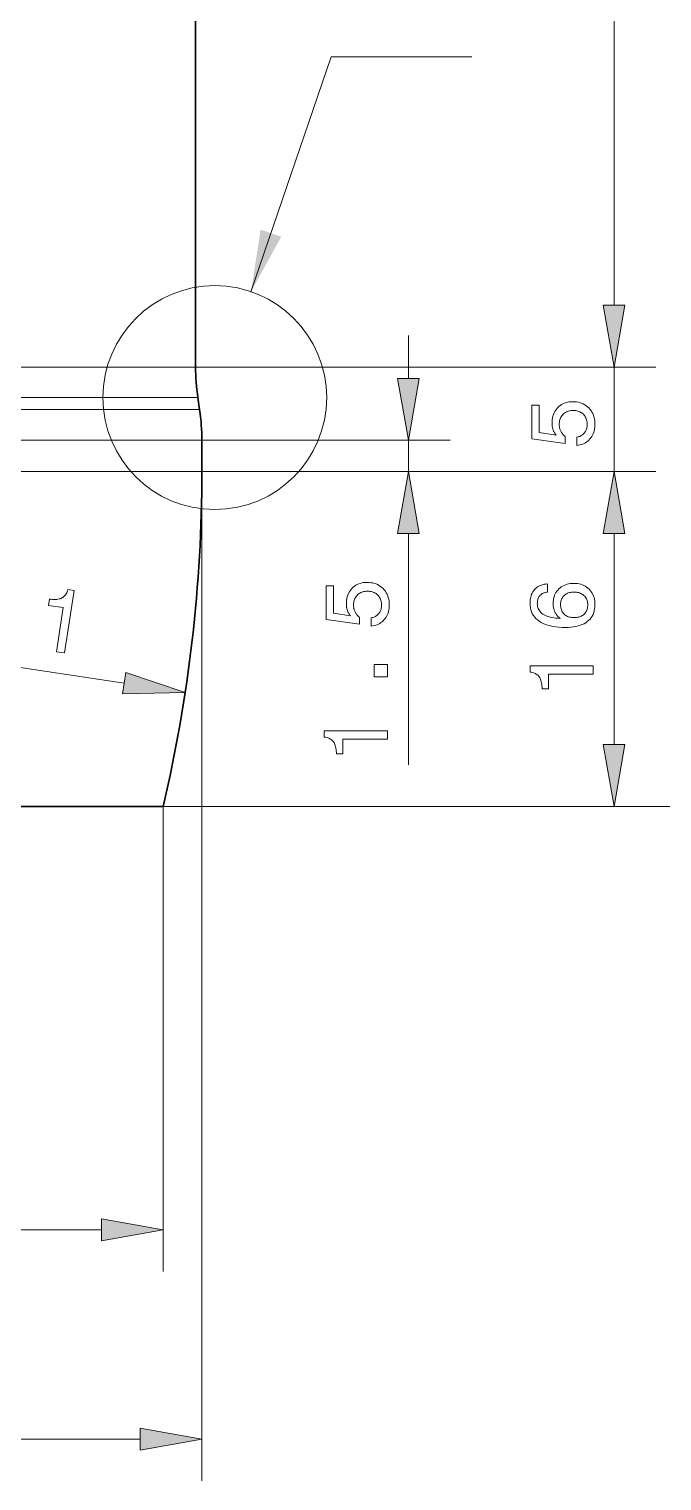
# Model space of a CAD drawing. Extents: x 0 to 297, y 0 to 420.
# Drawn here: x 111.9 to 142.1, y 89.4 to 158.8 of the extents above; entities that cross this region are included whole.
import ezdxf

# ---------------------------------------------------------------- set-up
doc = ezdxf.new("R2010")
doc.units = 0

msp = doc.modelspace()

# ---------------------------------------------------------------- linework, layer by layer
at = {"color": 7, "lineweight": 30}
for p, q in [((119.828, 142.665), (119.828, 234.665)), ((61.728, 121.665), (118.278, 121.665))]:
    msp.add_line(p, q, dxfattribs=at)
at = {"color": 7, "lineweight": 13}
for p, q in [((139.838, 145.62), (139.838, 231.711)), ((119.828, 142.665), (75.704, 142.665)), ((119.828, 142.665), (141.838, 142.665)), ((119.828, 142.665), (141.838, 142.665)), ((119.936, 141.204), (75.653, 141.204)), ((120.021, 140.627), (75.612, 140.627)), ((120.128, 139.165), (75.561, 139.165)), ((120.128, 137.665), (75.561, 137.665)), ((120.128, 137.665), (141.838, 137.665)), ((120.128, 137.665), (141.838, 137.665)), ((120.128, 137.665), (120.128, 89.423)), ((116.408, 127.552), (95.606, 130.72)), ((118.278, 121.665), (141.838, 121.665)), ((118.278, 121.665), (118.278, 99.427)), ((118.278, 121.665), (152.135, 121.665)), ((64.683, 101.427), (115.324, 101.427)), ((62.833, 91.423), (117.174, 91.423))]:
    msp.add_line(p, q, dxfattribs=at)
at = {"color": 7, "lineweight": 13, "ltscale": 0.051139}
for p, q in [((139.838, 145.62), (139.838, 147.665)), ((130.002, 142.12), (130.002, 144.165)), ((139.838, 132.665), (139.838, 134.711))]:
    msp.add_line(p, q, dxfattribs=at)
at = {"color": 7, "lineweight": 13, "ltscale": 0.125}
msp.add_line((139.838, 137.665), (139.838, 142.665), dxfattribs=at)
at = {"color": 7, "lineweight": 30, "ltscale": 0.014577}
msp.add_line((119.936, 141.204), (120.021, 140.627), dxfattribs=at)
at = {"color": 7, "lineweight": 13, "ltscale": 0.296847}
for p, q in [((120.128, 139.165), (132.002, 139.165)), ((120.128, 137.665), (132.002, 137.665))]:
    msp.add_line(p, q, dxfattribs=at)
at = {"color": 7, "lineweight": 30, "ltscale": 0.0375}
msp.add_line((120.128, 137.665), (120.128, 139.165), dxfattribs=at)
at = {"color": 7, "lineweight": 13, "ltscale": 0.0375}
msp.add_line((130.002, 137.665), (130.002, 139.165), dxfattribs=at)
at = {"color": 7, "lineweight": 13, "ltscale": 0.276395}
msp.add_line((130.002, 123.655), (130.002, 134.711), dxfattribs=at)
at = {"color": 7, "lineweight": 13, "ltscale": 0.252279}
msp.add_line((139.838, 124.62), (139.838, 134.711), dxfattribs=at)
at = {"color": 7, "lineweight": 13}
msp.add_lwpolyline([(122.475, 146.266), (126.314, 157.494), (133.041, 157.494)], dxfattribs=at)
for points in [[(139.317, 145.62), (139.838, 142.665), (140.359, 145.62)], [(139.317, 145.62), (139.838, 142.665), (140.359, 145.62)], [(129.481, 142.12), (130.002, 139.165), (130.523, 142.12)], [(138.056, 138.917), (138.056, 139.318), (138.101, 139.326), (138.145, 139.337), (138.187, 139.351), (138.226, 139.366), (138.264, 139.385), (138.3, 139.405), (138.333, 139.429), (138.364, 139.454), (138.394, 139.482), (138.421, 139.513), (138.446, 139.546), (138.469, 139.58), (138.488, 139.616), (138.506, 139.654), (138.52, 139.694), (138.532, 139.736), (138.541, 139.779), (138.548, 139.824), (138.552, 139.87), (138.553, 139.919), (138.551, 139.978), (138.546, 140.035), (138.537, 140.089), (138.524, 140.141), (138.507, 140.191), (138.487, 140.238), (138.463, 140.283), (138.436, 140.326), (138.404, 140.366), (138.37, 140.404), (138.332, 140.439), (138.292, 140.47), (138.249, 140.497), (138.204, 140.521), (138.157, 140.541), (138.108, 140.558), (138.056, 140.571), (138.002, 140.58), (137.946, 140.585), (137.887, 140.587), (137.827, 140.585), (137.77, 140.58), (137.715, 140.571), (137.662, 140.558), (137.612, 140.542), (137.565, 140.522), (137.52, 140.498), (137.477, 140.471), (137.437, 140.44), (137.4, 140.406), (137.365, 140.368), (137.335, 140.328), (137.307, 140.286), (137.284, 140.241), (137.264, 140.193), (137.248, 140.144), (137.235, 140.091), (137.226, 140.036), (137.22, 139.979), (137.219, 139.919), (137.219, 139.884), (137.221, 139.85), (137.225, 139.817), (137.23, 139.784), (137.236, 139.752), (137.244, 139.72), (137.253, 139.689), (137.263, 139.658), (137.275, 139.629), (137.288, 139.6), (137.303, 139.571), (137.319, 139.543), (137.336, 139.516), (137.355, 139.49), (137.375, 139.464), (137.396, 139.439), (137.419, 139.415), (137.443, 139.392), (137.468, 139.369), (137.495, 139.348), (137.495, 139.004), (135.905, 139.24), (135.905, 140.842), (136.259, 140.842), (136.259, 139.529), (137.067, 139.409), (137.048, 139.431), (137.031, 139.453), (137.014, 139.477), (136.998, 139.501), (136.983, 139.526), (136.969, 139.552), (136.956, 139.578), (136.944, 139.606), (136.933, 139.634), (136.922, 139.663), (136.913, 139.692), (136.905, 139.722), (136.897, 139.753), (136.891, 139.784), (136.885, 139.816), (136.881, 139.848), (136.877, 139.881), (136.875, 139.914), (136.873, 139.948), (136.873, 139.982), (136.876, 140.073), (136.884, 140.16), (136.897, 140.243), (136.917, 140.323), (136.941, 140.399), (136.971, 140.471), (137.007, 140.54), (137.048, 140.605), (137.095, 140.667), (137.147, 140.725), (137.203, 140.779), (137.263, 140.827), (137.327, 140.869), (137.393, 140.905), (137.464, 140.936), (137.537, 140.962), (137.614, 140.981), (137.695, 140.995), (137.779, 141.004), (137.866, 141.007), (137.958, 141.004), (138.048, 140.995), (138.133, 140.98), (138.215, 140.959), (138.293, 140.932), (138.368, 140.899), (138.439, 140.861), (138.507, 140.816), (138.571, 140.765), (138.631, 140.708), (138.687, 140.647), (138.737, 140.582), (138.781, 140.513), (138.819, 140.441), (138.851, 140.365), (138.877, 140.286), (138.898, 140.202), (138.912, 140.116), (138.921, 140.025), (138.924, 139.932), (138.922, 139.848), (138.915, 139.768), (138.903, 139.69), (138.886, 139.616), (138.864, 139.544), (138.838, 139.475), (138.807, 139.409), (138.771, 139.346), (138.73, 139.286), (138.685, 139.228), (138.635, 139.175), (138.583, 139.127), (138.528, 139.083), (138.469, 139.045), (138.408, 139.011), (138.343, 138.982), (138.276, 138.959), (138.205, 138.94), (138.132, 138.926)], [(130.523, 134.711), (130.002, 137.665), (129.481, 134.711)], [(140.359, 134.711), (139.838, 137.665), (139.317, 134.711)], [(140.359, 134.711), (139.838, 137.665), (139.317, 134.711)], [(113.17, 129.056), (113.492, 131.165), (112.8, 131.271), (112.846, 131.573), (112.92, 131.564), (112.992, 131.559), (113.059, 131.556), (113.123, 131.557), (113.184, 131.561), (113.241, 131.568), (113.295, 131.578), (113.345, 131.591), (113.391, 131.608), (113.434, 131.627), (113.474, 131.65), (113.511, 131.677), (113.547, 131.708), (113.579, 131.742), (113.609, 131.78), (113.637, 131.822), (113.662, 131.867), (113.685, 131.916), (113.705, 131.969), (113.723, 132.026), (114.013, 131.982), (113.558, 128.997)], [(128.22, 130.281), (128.22, 130.682), (128.266, 130.69), (128.31, 130.701), (128.351, 130.714), (128.391, 130.73), (128.428, 130.748), (128.464, 130.769), (128.498, 130.792), (128.529, 130.818), (128.558, 130.846), (128.586, 130.877), (128.611, 130.909), (128.633, 130.944), (128.653, 130.98), (128.67, 131.018), (128.685, 131.058), (128.696, 131.099), (128.706, 131.142), (128.712, 131.187), (128.716, 131.234), (128.718, 131.283), (128.716, 131.342), (128.71, 131.398), (128.701, 131.453), (128.688, 131.505), (128.672, 131.554), (128.652, 131.602), (128.628, 131.647), (128.6, 131.689), (128.569, 131.73), (128.534, 131.767), (128.496, 131.802), (128.456, 131.833), (128.414, 131.861), (128.369, 131.885), (128.322, 131.905), (128.272, 131.921), (128.221, 131.934), (128.166, 131.943), (128.11, 131.949), (128.051, 131.951), (127.991, 131.949), (127.934, 131.944), (127.879, 131.935), (127.827, 131.922), (127.777, 131.906), (127.729, 131.886), (127.684, 131.862), (127.642, 131.835), (127.602, 131.804), (127.564, 131.77), (127.53, 131.732), (127.499, 131.692), (127.472, 131.65), (127.448, 131.605), (127.428, 131.557), (127.412, 131.507), (127.399, 131.455), (127.39, 131.4), (127.385, 131.342), (127.383, 131.283), (127.384, 131.248), (127.386, 131.214), (127.389, 131.18), (127.394, 131.147), (127.4, 131.115), (127.408, 131.084), (127.417, 131.053), (127.428, 131.022), (127.439, 130.992), (127.453, 130.963), (127.467, 130.935), (127.483, 130.907), (127.5, 130.88), (127.519, 130.853), (127.539, 130.828), (127.56, 130.803), (127.583, 130.779), (127.607, 130.756), (127.632, 130.733), (127.659, 130.711), (127.659, 130.368), (126.07, 130.604), (126.07, 132.206), (126.424, 132.206), (126.424, 130.893), (127.231, 130.772), (127.213, 130.794), (127.195, 130.817), (127.178, 130.84), (127.163, 130.865), (127.148, 130.89), (127.134, 130.915), (127.121, 130.942), (127.108, 130.969), (127.097, 130.997), (127.087, 131.026), (127.077, 131.056), (127.069, 131.086), (127.062, 131.117), (127.055, 131.148), (127.05, 131.179), (127.045, 131.212), (127.042, 131.244), (127.039, 131.278), (127.038, 131.311), (127.037, 131.346), (127.04, 131.436), (127.048, 131.523), (127.062, 131.607), (127.081, 131.686), (127.106, 131.762), (127.136, 131.835), (127.172, 131.904), (127.213, 131.969), (127.259, 132.031), (127.311, 132.089), (127.368, 132.142), (127.428, 132.19), (127.491, 132.232), (127.558, 132.269), (127.628, 132.3), (127.702, 132.325), (127.779, 132.345), (127.859, 132.359), (127.943, 132.368), (128.03, 132.37), (128.123, 132.367), (128.212, 132.358), (128.297, 132.344), (128.379, 132.323), (128.458, 132.296), (128.532, 132.263), (128.604, 132.224), (128.671, 132.179), (128.735, 132.129), (128.796, 132.072), (128.851, 132.011), (128.901, 131.946), (128.945, 131.877), (128.983, 131.805), (129.015, 131.729), (129.042, 131.649), (129.062, 131.566), (129.077, 131.479), (129.086, 131.389), (129.089, 131.295), (129.086, 131.212), (129.079, 131.131), (129.067, 131.054), (129.05, 130.979), (129.029, 130.908), (129.002, 130.839), (128.971, 130.773), (128.935, 130.71), (128.895, 130.649), (128.849, 130.592), (128.8, 130.539), (128.748, 130.49), (128.692, 130.447), (128.634, 130.408), (128.572, 130.375), (128.508, 130.346), (128.44, 130.322), (128.37, 130.304), (128.296, 130.29)], [(136.649, 132.3), (136.649, 131.903), (136.604, 131.898), (136.56, 131.89), (136.519, 131.879), (136.48, 131.866), (136.443, 131.851), (136.408, 131.834), (136.376, 131.814), (136.346, 131.792), (136.318, 131.768), (136.292, 131.741), (136.269, 131.712), (136.248, 131.681), (136.229, 131.648), (136.213, 131.613), (136.199, 131.576), (136.188, 131.537), (136.18, 131.496), (136.174, 131.452), (136.17, 131.407), (136.169, 131.36), (136.171, 131.295), (136.179, 131.234), (136.193, 131.176), (136.212, 131.121), (136.236, 131.069), (136.266, 131.02), (136.301, 130.975), (136.341, 130.932), (136.387, 130.892), (136.439, 130.856), (136.495, 130.822), (136.558, 130.792), (136.625, 130.764), (136.699, 130.739), (136.778, 130.717), (136.863, 130.698), (136.953, 130.682), (137.048, 130.669), (137.15, 130.659), (137.257, 130.651), (137.225, 130.677), (137.195, 130.704), (137.166, 130.732), (137.139, 130.761), (137.114, 130.792), (137.09, 130.823), (137.067, 130.856), (137.047, 130.889), (137.027, 130.924), (137.01, 130.96), (136.994, 130.997), (136.979, 131.035), (136.967, 131.073), (136.956, 131.113), (136.947, 131.153), (136.939, 131.194), (136.933, 131.237), (136.929, 131.279), (136.926, 131.323), (136.926, 131.368), (136.928, 131.452), (136.936, 131.532), (136.95, 131.609), (136.969, 131.683), (136.994, 131.754), (137.024, 131.821), (137.059, 131.886), (137.1, 131.947), (137.147, 132.005), (137.199, 132.059), (137.255, 132.11), (137.315, 132.155), (137.378, 132.195), (137.445, 132.229), (137.515, 132.259), (137.589, 132.283), (137.666, 132.301), (137.747, 132.314), (137.831, 132.322), (137.918, 132.325), (138.006, 132.322), (138.091, 132.314), (138.172, 132.3), (138.249, 132.28), (138.324, 132.255), (138.394, 132.224), (138.462, 132.187), (138.526, 132.145), (138.587, 132.097), (138.645, 132.044), (138.698, 131.986), (138.745, 131.924), (138.787, 131.859), (138.824, 131.791), (138.854, 131.719), (138.879, 131.643), (138.899, 131.564), (138.913, 131.482), (138.921, 131.396), (138.924, 131.307), (138.92, 131.204), (138.91, 131.106), (138.891, 131.013), (138.866, 130.925), (138.833, 130.841), (138.793, 130.763), (138.745, 130.69), (138.691, 130.621), (138.629, 130.558), (138.559, 130.499), (138.483, 130.446), (138.401, 130.398), (138.312, 130.356), (138.216, 130.32), (138.114, 130.289), (138.006, 130.264), (137.891, 130.244), (137.769, 130.23), (137.642, 130.222), (137.507, 130.219), (137.35, 130.222), (137.2, 130.231), (137.057, 130.246), (136.921, 130.267), (136.793, 130.294), (136.672, 130.326), (136.558, 130.365), (136.452, 130.41), (136.352, 130.461), (136.26, 130.517), (136.176, 130.579), (136.101, 130.646), (136.035, 130.718), (135.978, 130.794), (135.929, 130.875), (135.889, 130.961), (135.858, 131.052), (135.836, 131.148), (135.823, 131.248), (135.819, 131.353), (135.821, 131.437), (135.827, 131.517), (135.838, 131.594), (135.853, 131.667), (135.873, 131.736), (135.897, 131.802), (135.925, 131.864), (135.958, 131.923), (135.995, 131.978), (136.036, 132.029), (136.081, 132.076), (136.13, 132.119), (136.182, 132.157), (136.238, 132.191), (136.298, 132.22), (136.361, 132.245), (136.428, 132.266), (136.498, 132.282), (136.572, 132.293)], [(137.923, 131.908), (137.865, 131.906), (137.81, 131.901), (137.757, 131.893), (137.707, 131.882), (137.659, 131.867), (137.614, 131.849), (137.57, 131.828), (137.529, 131.804), (137.491, 131.776), (137.455, 131.745), (137.421, 131.712), (137.392, 131.676), (137.365, 131.639), (137.343, 131.599), (137.323, 131.558), (137.308, 131.514), (137.295, 131.469), (137.287, 131.421), (137.281, 131.371), (137.28, 131.319), (137.281, 131.262), (137.287, 131.207), (137.295, 131.154), (137.307, 131.104), (137.323, 131.056), (137.342, 131.011), (137.364, 130.969), (137.39, 130.929), (137.42, 130.892), (137.453, 130.857), (137.488, 130.825), (137.527, 130.796), (137.568, 130.771), (137.611, 130.749), (137.658, 130.731), (137.706, 130.716), (137.758, 130.704), (137.811, 130.696), (137.868, 130.691), (137.927, 130.689), (137.986, 130.691), (138.043, 130.696), (138.097, 130.704), (138.148, 130.716), (138.197, 130.73), (138.244, 130.749), (138.288, 130.77), (138.33, 130.795), (138.369, 130.823), (138.405, 130.855), (138.439, 130.889), (138.469, 130.926), (138.496, 130.964), (138.519, 131.006), (138.538, 131.049), (138.554, 131.095), (138.567, 131.144), (138.575, 131.194), (138.581, 131.247), (138.583, 131.303), (138.581, 131.356), (138.575, 131.406), (138.566, 131.455), (138.553, 131.502), (138.537, 131.547), (138.517, 131.59), (138.493, 131.63), (138.466, 131.669), (138.435, 131.706), (138.4, 131.74), (138.363, 131.772), (138.323, 131.8), (138.281, 131.826), (138.236, 131.847), (138.19, 131.866), (138.141, 131.881), (138.09, 131.893), (138.036, 131.901), (137.981, 131.906)], [(129.002, 127.855), (128.359, 127.855), (128.359, 128.451), (129.002, 128.451)], [(116.33, 127.037), (119.329, 127.107), (116.486, 128.067)], [(138.838, 127.988), (136.704, 127.988), (136.704, 127.289), (136.398, 127.289), (136.396, 127.364), (136.391, 127.435), (136.383, 127.502), (136.373, 127.566), (136.36, 127.625), (136.344, 127.68), (136.326, 127.732), (136.305, 127.779), (136.282, 127.822), (136.256, 127.862), (136.227, 127.898), (136.195, 127.931), (136.16, 127.961), (136.121, 127.988), (136.079, 128.012), (136.033, 128.033), (135.985, 128.051), (135.933, 128.066), (135.877, 128.079), (135.819, 128.088), (135.819, 128.381), (138.838, 128.381)], [(129.002, 124.878), (126.869, 124.878), (126.869, 124.178), (126.563, 124.178), (126.56, 124.253), (126.555, 124.324), (126.547, 124.391), (126.537, 124.455), (126.524, 124.514), (126.509, 124.569), (126.491, 124.621), (126.47, 124.668), (126.447, 124.712), (126.421, 124.751), (126.392, 124.787), (126.36, 124.82), (126.324, 124.85), (126.285, 124.877), (126.243, 124.901), (126.198, 124.923), (126.149, 124.941), (126.097, 124.956), (126.042, 124.968), (125.983, 124.977), (125.983, 125.27), (129.002, 125.27)], [(139.317, 124.62), (139.838, 121.665), (140.359, 124.62)], [(115.324, 100.906), (118.278, 101.427), (115.324, 101.948)], [(117.174, 90.902), (120.128, 91.423), (117.174, 91.944)]]:
    msp.add_lwpolyline(points, close=True, dxfattribs=at)
msp.add_circle((120.745, 141.204), 5.35, dxfattribs=at)
at = {"color": 7, "lineweight": 30}
for centre, radius, start, end in [((129.828, 142.665), 10, 179.99999, 188.40437), ((110.128, 139.165), 10, 0, 8.40436), ((50.014, 137.665), 70.114, 346.80893, 359.99999)]:
    msp.add_arc(centre, radius, start, end, dxfattribs=at)
at = {"color": 7, "lineweight": 13}
for points in [[(122.938, 149.23), (122.475, 146.266), (123.924, 148.893)], [(139.317, 145.62), (139.838, 142.665), (139.317, 145.62), (140.359, 145.62)], [(139.317, 145.62), (139.838, 142.665), (139.317, 145.62), (140.359, 145.62)], [(129.481, 142.12), (130.002, 139.165), (129.481, 142.12), (130.523, 142.12)], [(130.523, 134.711), (130.002, 137.665), (130.523, 134.711), (129.481, 134.711)], [(140.359, 134.711), (139.838, 137.665), (140.359, 134.711), (139.317, 134.711)], [(140.359, 134.711), (139.838, 137.665), (140.359, 134.711), (139.317, 134.711)], [(116.33, 127.037), (119.329, 127.107), (116.33, 127.037), (116.486, 128.067)], [(139.317, 124.62), (139.838, 121.665), (139.317, 124.62), (140.359, 124.62)], [(115.324, 100.906), (118.278, 101.427), (115.324, 100.906), (115.324, 101.948)], [(117.174, 90.902), (120.128, 91.423), (117.174, 90.902), (117.174, 91.944)]]:
    msp.add_solid(points, dxfattribs=at)

doc.saveas('drawing.dxf')
